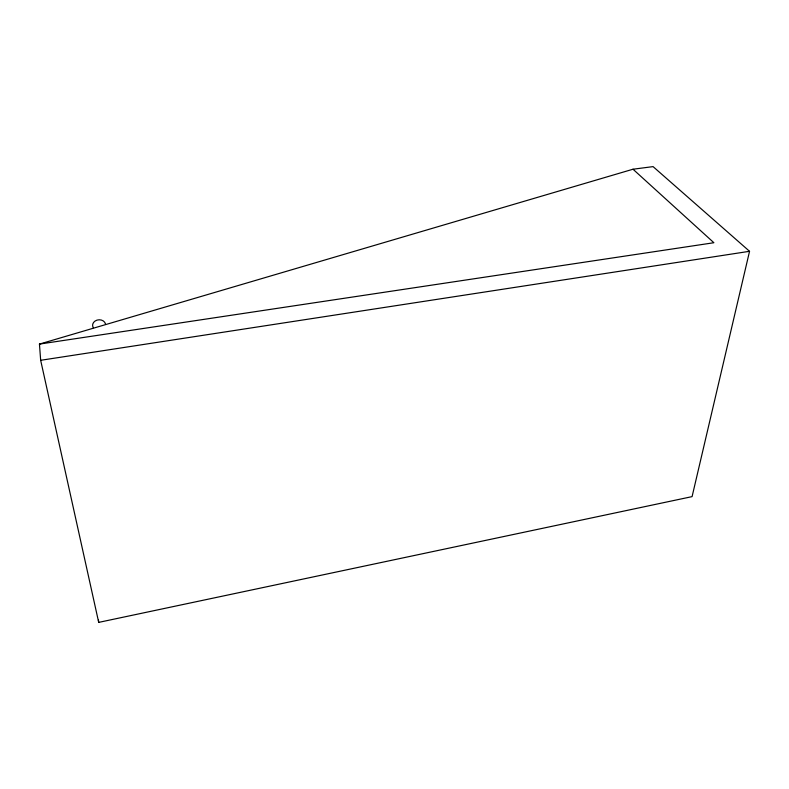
<?xml version="1.0" encoding="UTF-8"?>
<svg xmlns="http://www.w3.org/2000/svg" width="789" height="789" viewBox="0 0 789 789"><rect width="100%" height="100%" fill="white"/><g stroke="black" fill="none" stroke-linecap="round" stroke-linejoin="round"><path stroke-width="1.18" d="M749.55 251.297L692.081 496.626L98.704 622.383L40.663 360.297L39.45 344.093L633.005 169.221L653.075 166.617L749.55 251.297L40.663 360.297M39.45 344.093L713.887 242.726L633.005 169.221M98.438 619.996L98.704 622.383M93.26 327.682A6.519 5.355 -4.9 0 1 97.017 320.117A6.519 5.355 -4.9 0 1 105.479 323.944"/></g></svg>
